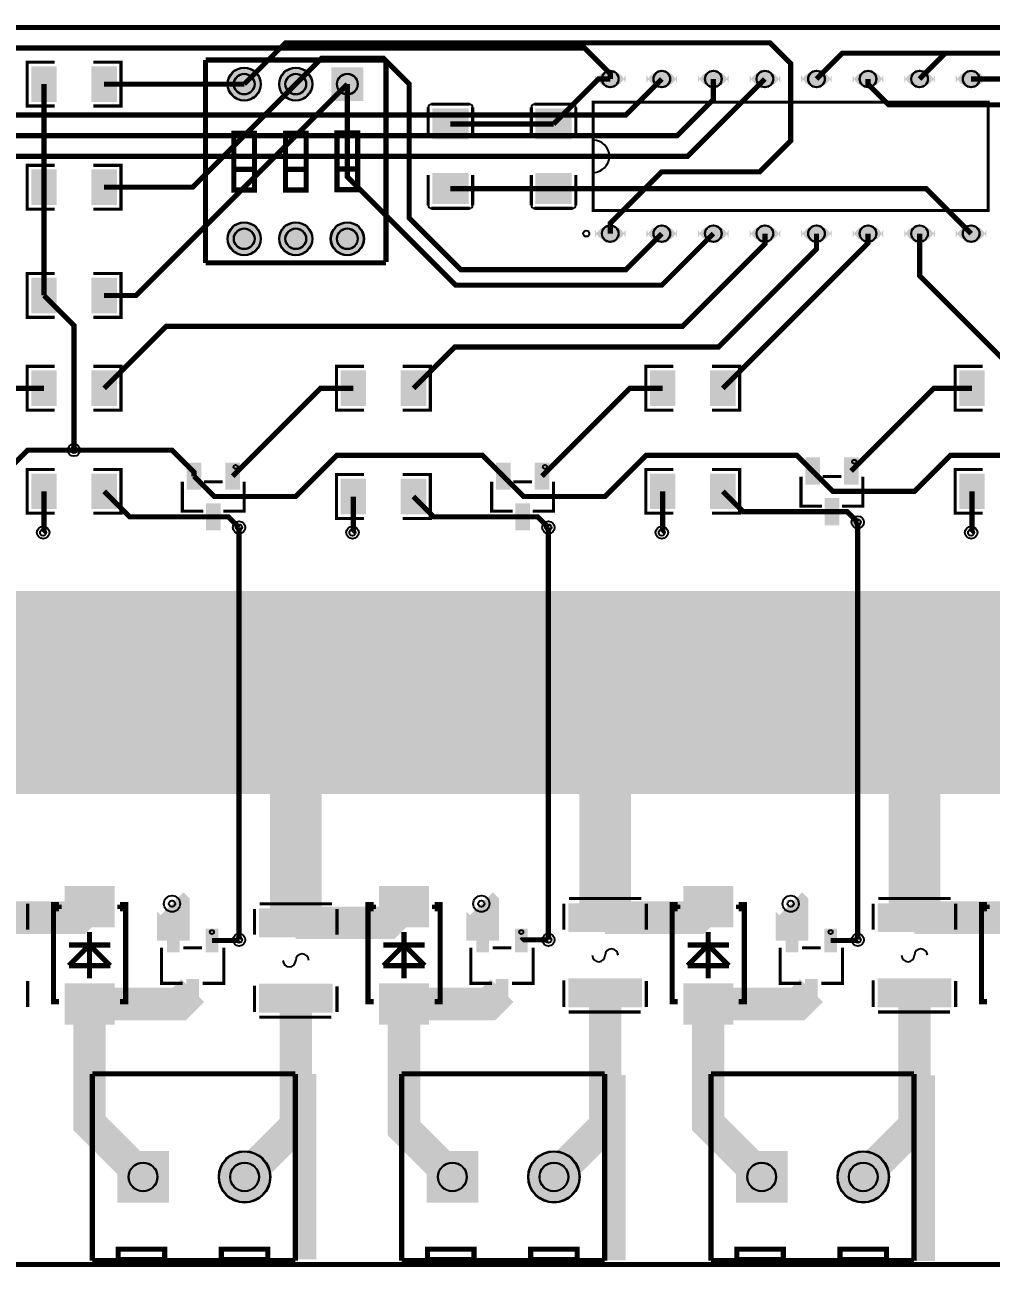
# Model space of a CAD drawing. Header units: millimetres. Extents: x -33 to 117, y -16 to 45.
# Drawn here: x 4.7 to 52.3, y -16.1 to 45.1 of the extents above; entities that cross this region are included whole.
import ezdxf

# ---------------------------------------------------------------- set-up
doc = ezdxf.new("R2010")
doc.units = ezdxf.units.MM
for name, color, linetype, true_color in [('BoardOutLine', 7, 'Continuous', 0xff00ff), ('BottomLayer', 7, 'Continuous', 0x0000ff), ('BottomSolderMaskLayer', 7, 'Continuous', 0xaa00ff), ('Document', 7, 'Continuous', 0xffffff), ('Hole', 7, 'Continuous', 0x222222), ('Multi-Layer', 7, 'Continuous', 0xc0c0c0), ('TopLayer', 7, 'Continuous', 0xff0000), ('TopPasteMaskLayer', 7, 'Continuous', 0x808080), ('TopSilkLayer', 7, 'Continuous', 0xffcc00), ('TopSolderMaskLayer', 7, 'Continuous', 0x800080)]:
    doc.layers.add(name, color=color, linetype=linetype, true_color=true_color)

msp = doc.modelspace()

# ---------------------------------------------------------------- hatches: boundary and pattern name
at = {"layer": 'BottomSolderMaskLayer'}
for points in [[(14.669, 42.164, 1), (16.319, 42.164, 1)], [(17.209, 42.164, 1), (18.859, 42.164, 1)], [(21.36, 42.991), (21.36, 41.337), (19.788, 41.337), (19.788, 42.991)], [(34.283, 42.606, -0.785398), (32.773, 42.606), (32.773, 42.23, -0.785398), (34.283, 42.23)], [(36.823, 42.606, -0.785398), (35.313, 42.606), (35.313, 42.23, -0.785398), (36.823, 42.23)], [(39.363, 42.606, -0.785398), (37.853, 42.606), (37.853, 42.23, -0.785398), (39.363, 42.23)], [(41.903, 42.606, -0.785398), (40.393, 42.606), (40.393, 42.23, -0.785398), (41.903, 42.23)], [(44.443, 42.606, -0.785398), (42.933, 42.606), (42.933, 42.23, -0.785398), (44.443, 42.23)], [(46.983, 42.606, -0.785398), (45.473, 42.606), (45.473, 42.23, -0.785398), (46.983, 42.23)], [(49.523, 42.606, -0.785398), (48.013, 42.606), (48.013, 42.23, -0.785398), (49.523, 42.23)], [(52.063, 42.606, -0.785398), (50.553, 42.606), (50.553, 42.23, -0.785398), (52.063, 42.23)], [(14.669, 34.544, 1), (16.319, 34.544, 1)], [(17.209, 34.544, 1), (18.859, 34.544, 1)], [(19.749, 34.544, 1), (21.399, 34.544, 1)], [(34.283, 34.985, -0.785398), (32.773, 34.985), (32.773, 34.61, -0.785398), (34.283, 34.61)], [(36.823, 34.985, -0.785398), (35.313, 34.985), (35.313, 34.61, -0.785398), (36.823, 34.61)], [(39.363, 34.985, -0.785398), (37.853, 34.985), (37.853, 34.61, -0.785398), (39.363, 34.61)], [(41.903, 34.985, -0.785398), (40.393, 34.985), (40.393, 34.61, -0.785398), (41.903, 34.61)], [(44.443, 34.985, -0.785398), (42.933, 34.985), (42.933, 34.61, -0.785398), (44.443, 34.61)], [(46.983, 34.985, -0.785398), (45.473, 34.985), (45.473, 34.61, -0.785398), (46.983, 34.61)], [(49.523, 34.985, -0.785398), (48.013, 34.985), (48.013, 34.61, -0.785398), (49.523, 34.61)], [(52.063, 34.985, -0.785398), (50.553, 34.985), (50.553, 34.61, -0.785398), (52.063, 34.61)], [(9.236, -10.409), (11.787, -10.409), (11.787, -12.959), (9.236, -12.959)], [(14.236, -11.684, 1), (16.787, -11.684, 1)], [(24.476, -10.409), (27.027, -10.409), (27.027, -12.959), (24.476, -12.959)], [(29.476, -11.684, 1), (32.027, -11.684, 1)], [(39.716, -10.409), (42.267, -10.409), (42.267, -12.959), (39.716, -12.959)], [(44.716, -11.684, 1), (47.267, -11.684, 1)]]:
    msp.add_hatch(color=256, dxfattribs=at).paths.add_polyline_path(points)
at = {"layer": 'Document'}
for points in [[(7.994, 2.085), (7.994, 1.069), (7.74, 1.069), (7.74, 2.085)], [(23.488, 2.085), (23.488, 1.069), (23.234, 1.069), (23.234, 2.085)], [(38.474, 2.085), (38.474, 1.069), (38.22, 1.069), (38.22, 2.085)], [(7.373, -2.941), (8.389, -2.941), (8.389, -3.195), (7.373, -3.195)], [(8.001, -2.547), (8.001, -3.563), (7.747, -3.563), (7.747, -2.547)], [(22.867, -2.941), (23.883, -2.941), (23.883, -3.195), (22.867, -3.195)], [(23.495, -2.547), (23.495, -3.563), (23.241, -3.563), (23.241, -2.547)], [(37.853, -2.941), (38.869, -2.941), (38.869, -3.195), (37.853, -3.195)], [(38.481, -2.547), (38.481, -3.563), (38.227, -3.563), (38.227, -2.547)]]:
    msp.add_hatch(color=256, dxfattribs=at).paths.add_polyline_path(points)
at = {"layer": 'Multi-Layer'}
for points in [[(14.694, 42.164, 1), (16.294, 42.164, 1)], [(17.234, 42.164, 1), (18.834, 42.164, 1)], [(21.336, 42.964), (21.336, 41.364), (19.812, 41.364), (19.812, 42.964)], [(34.258, 42.6, -0.785398), (32.798, 42.6), (32.798, 42.235, -0.785398), (34.258, 42.235)], [(36.798, 42.6, -0.785398), (35.338, 42.6), (35.338, 42.235, -0.785398), (36.798, 42.235)], [(39.338, 42.6, -0.785398), (37.878, 42.6), (37.878, 42.235, -0.785398), (39.338, 42.235)], [(41.878, 42.6, -0.785398), (40.418, 42.6), (40.418, 42.235, -0.785398), (41.878, 42.235)], [(44.418, 42.6, -0.785398), (42.958, 42.6), (42.958, 42.235, -0.785398), (44.418, 42.235)], [(46.958, 42.6, -0.785398), (45.498, 42.6), (45.498, 42.235, -0.785398), (46.958, 42.235)], [(49.498, 42.6, -0.785398), (48.038, 42.6), (48.038, 42.235, -0.785398), (49.498, 42.235)], [(52.038, 42.6, -0.785398), (50.578, 42.6), (50.578, 42.235, -0.785398), (52.038, 42.235)], [(14.694, 34.544, 1), (16.294, 34.544, 1)], [(17.234, 34.544, 1), (18.834, 34.544, 1)], [(19.774, 34.544, 1), (21.374, 34.544, 1)], [(34.258, 34.98, -0.785398), (32.798, 34.98), (32.798, 34.615, -0.785398), (34.258, 34.615)], [(36.798, 34.98, -0.785398), (35.338, 34.98), (35.338, 34.615, -0.785398), (36.798, 34.615)], [(39.338, 34.98, -0.785398), (37.878, 34.98), (37.878, 34.615, -0.785398), (39.338, 34.615)], [(41.878, 34.98, -0.785398), (40.418, 34.98), (40.418, 34.615, -0.785398), (41.878, 34.615)], [(44.418, 34.98, -0.785398), (42.958, 34.98), (42.958, 34.615, -0.785398), (44.418, 34.615)], [(46.958, 34.98, -0.785398), (45.498, 34.98), (45.498, 34.615, -0.785398), (46.958, 34.615)], [(49.498, 34.98, -0.785398), (48.038, 34.98), (48.038, 34.615, -0.785398), (49.498, 34.615)], [(52.038, 34.98, -0.785398), (50.578, 34.98), (50.578, 34.615, -0.785398), (52.038, 34.615)], [(9.261, -10.434), (11.761, -10.434), (11.761, -12.934), (9.261, -12.934)], [(14.261, -11.684, 1), (16.761, -11.684, 1)], [(24.501, -10.434), (27.001, -10.434), (27.001, -12.934), (24.501, -12.934)], [(29.501, -11.684, 1), (32.001, -11.684, 1)], [(39.741, -10.434), (42.241, -10.434), (42.241, -12.934), (39.741, -12.934)], [(44.741, -11.684, 1), (47.241, -11.684, 1)]]:
    msp.add_hatch(color=256, dxfattribs=at).paths.add_polyline_path(points)
at = {"layer": 'TopLayer'}
for points in [[(6.237, 43.015), (6.237, 41.314), (5.029, 41.314), (5.029, 43.015)], [(7.987, 43.015), (7.987, 41.314), (9.195, 41.314), (9.195, 43.015)], [(24.79, 39.458), (26.518, 39.458), (26.518, 40.943), (24.79, 40.943)], [(31.598, 39.458), (29.87, 39.458), (29.87, 40.943), (31.598, 40.943)], [(6.237, 37.934), (6.237, 36.234), (5.029, 36.234), (5.029, 37.934)], [(7.987, 37.934), (7.987, 36.234), (9.195, 36.234), (9.195, 37.934)], [(24.79, 37.758), (26.518, 37.758), (26.518, 36.273), (24.79, 36.273)], [(31.598, 37.758), (29.87, 37.758), (29.87, 36.273), (31.598, 36.273)], [(6.237, 32.6), (6.237, 30.899), (5.029, 30.899), (5.029, 32.6)], [(7.987, 32.6), (7.987, 30.899), (9.195, 30.899), (9.195, 32.6)], [(6.237, 28.028), (6.237, 26.327), (5.029, 26.327), (5.029, 28.028)], [(7.987, 28.028), (7.987, 26.327), (9.195, 26.327), (9.195, 28.028)], [(21.477, 28.028), (21.477, 26.327), (20.269, 26.327), (20.269, 28.028)], [(23.227, 28.028), (23.227, 26.327), (24.435, 26.327), (24.435, 28.028)], [(36.717, 28.028), (36.717, 26.327), (35.509, 26.327), (35.509, 28.028)], [(38.467, 28.028), (38.467, 26.327), (39.675, 26.327), (39.675, 28.028)], [(51.957, 28.028), (51.957, 26.327), (50.749, 26.327), (50.749, 28.028)], [(12.67, 22.219), (12.67, 23.469), (13.37, 23.469), (13.37, 22.219)], [(14.57, 22.219), (14.57, 23.469), (15.27, 23.469), (15.27, 22.219)], [(27.91, 22.219), (27.91, 23.469), (28.61, 23.469), (28.61, 22.219)], [(29.81, 22.219), (29.81, 23.469), (30.51, 23.469), (30.51, 22.219)], [(43.15, 22.473), (43.15, 23.723), (43.85, 23.723), (43.85, 22.473)], [(45.05, 22.473), (45.05, 23.723), (45.75, 23.723), (45.75, 22.473)], [(6.237, 21.247), (6.237, 22.948), (5.029, 22.948), (5.029, 21.247)], [(7.987, 21.247), (7.987, 22.948), (9.195, 22.948), (9.195, 21.247)], [(21.477, 20.993), (21.477, 22.694), (20.269, 22.694), (20.269, 20.993)], [(23.227, 20.993), (23.227, 22.694), (24.435, 22.694), (24.435, 20.993)], [(36.717, 21.247), (36.717, 22.948), (35.509, 22.948), (35.509, 21.247)], [(38.467, 21.247), (38.467, 22.948), (39.675, 22.948), (39.675, 21.247)], [(51.957, 21.247), (51.957, 22.948), (50.749, 22.948), (50.749, 21.247)], [(13.62, 20.219), (13.62, 21.469), (14.32, 21.469), (14.32, 20.219)], [(28.86, 20.219), (28.86, 21.469), (29.56, 21.469), (29.56, 20.219)], [(44.1, 20.473), (44.1, 21.723), (44.8, 21.723), (44.8, 20.473)], [(9.074, 2.638), (9.074, 0.638), (6.674, 0.638), (6.674, 2.638)], [(24.568, 2.638), (24.568, 0.638), (22.168, 0.638), (22.168, 2.638)], [(39.554, 2.638), (39.554, 0.638), (37.154, 0.638), (37.154, 2.638)], [(19.784, 0.134), (16.284, 0.134), (16.284, 1.541), (19.784, 1.541)], [(35.024, 0.388), (31.524, 0.388), (31.524, 1.795), (35.024, 1.795)], [(50.264, 0.388), (46.764, 0.388), (46.764, 1.795), (50.264, 1.795)], [(11.704, -0.57), (11.704, 0.5), (12.304, 0.5), (12.304, -0.57)], [(13.604, -0.57), (13.604, 0.5), (14.204, 0.5), (14.204, -0.57)], [(26.944, -0.57), (26.944, 0.5), (27.544, 0.5), (27.544, -0.57)], [(28.844, -0.57), (28.844, 0.5), (29.444, 0.5), (29.444, -0.57)], [(42.184, -0.57), (42.184, 0.5), (42.784, 0.5), (42.784, -0.57)], [(44.084, -0.57), (44.084, 0.5), (44.684, 0.5), (44.684, -0.57)], [(9.074, -2.162), (9.074, -4.162), (6.674, -4.162), (6.674, -2.162)], [(12.654, -3.04), (12.654, -1.97), (13.254, -1.97), (13.254, -3.04)], [(19.784, -2.166), (16.284, -2.166), (16.284, -3.573), (19.784, -3.573)], [(24.568, -2.162), (24.568, -4.162), (22.168, -4.162), (22.168, -2.162)], [(27.894, -3.04), (27.894, -1.97), (28.494, -1.97), (28.494, -3.04)], [(35.024, -1.912), (31.524, -1.912), (31.524, -3.319), (35.024, -3.319)], [(39.554, -2.162), (39.554, -4.162), (37.154, -4.162), (37.154, -2.162)], [(43.134, -3.04), (43.134, -1.97), (43.734, -1.97), (43.734, -3.04)], [(50.264, -1.912), (46.764, -1.912), (46.764, -3.319), (50.264, -3.319)]]:
    msp.add_hatch(color=256, dxfattribs=at).paths.add_polyline_path(points)
at = {"layer": 'TopPasteMaskLayer'}
for points in [[(6.237, 42.915), (6.237, 42.553), (6.137, 42.453), (5.926, 42.453), (5.826, 42.353), (5.826, 41.975), (5.926, 41.875), (6.137, 41.875), (6.237, 41.775), (6.237, 41.414), (6.137, 41.314), (5.129, 41.314), (5.029, 41.414), (5.029, 42.915), (5.129, 43.015), (6.137, 43.015)], [(7.987, 42.915), (7.987, 42.553), (8.087, 42.453), (8.298, 42.453), (8.398, 42.353), (8.398, 41.975), (8.298, 41.875), (8.087, 41.875), (7.987, 41.775), (7.987, 41.414), (8.087, 41.314), (9.095, 41.314), (9.195, 41.414), (9.195, 42.915), (9.095, 43.015), (8.087, 43.015)], [(24.89, 39.458), (25.26, 39.458), (25.36, 39.558), (25.36, 39.863), (25.46, 39.963), (25.848, 39.963), (25.948, 39.863), (25.948, 39.558), (26.048, 39.458), (26.418, 39.458), (26.518, 39.558), (26.518, 40.843), (26.418, 40.943), (24.89, 40.943), (24.79, 40.843), (24.79, 39.558)], [(31.498, 39.458), (31.128, 39.458), (31.028, 39.558), (31.028, 39.863), (30.928, 39.963), (30.54, 39.963), (30.44, 39.863), (30.44, 39.558), (30.34, 39.458), (29.97, 39.458), (29.87, 39.558), (29.87, 40.843), (29.97, 40.943), (31.498, 40.943), (31.598, 40.843), (31.598, 39.558)], [(6.237, 37.834), (6.237, 37.473), (6.137, 37.373), (5.926, 37.373), (5.826, 37.273), (5.826, 36.895), (5.926, 36.795), (6.137, 36.795), (6.237, 36.695), (6.237, 36.334), (6.137, 36.234), (5.129, 36.234), (5.029, 36.334), (5.029, 37.834), (5.129, 37.934), (6.137, 37.934)], [(7.987, 37.834), (7.987, 37.473), (8.087, 37.373), (8.298, 37.373), (8.398, 37.273), (8.398, 36.895), (8.298, 36.795), (8.087, 36.795), (7.987, 36.695), (7.987, 36.334), (8.087, 36.234), (9.095, 36.234), (9.195, 36.334), (9.195, 37.834), (9.095, 37.934), (8.087, 37.934)], [(24.89, 37.758), (25.26, 37.758), (25.36, 37.658), (25.36, 37.353), (25.46, 37.253), (25.848, 37.253), (25.948, 37.353), (25.948, 37.658), (26.048, 37.758), (26.418, 37.758), (26.518, 37.658), (26.518, 36.373), (26.418, 36.273), (24.89, 36.273), (24.79, 36.373), (24.79, 37.658)], [(31.498, 37.758), (31.128, 37.758), (31.028, 37.658), (31.028, 37.353), (30.928, 37.253), (30.54, 37.253), (30.44, 37.353), (30.44, 37.658), (30.34, 37.758), (29.97, 37.758), (29.87, 37.658), (29.87, 36.373), (29.97, 36.273), (31.498, 36.273), (31.598, 36.373), (31.598, 37.658)], [(6.237, 32.5), (6.237, 32.139), (6.137, 32.039), (5.926, 32.039), (5.826, 31.939), (5.826, 31.561), (5.926, 31.461), (6.137, 31.461), (6.237, 31.361), (6.237, 30.999), (6.137, 30.899), (5.129, 30.899), (5.029, 30.999), (5.029, 32.5), (5.129, 32.6), (6.137, 32.6)], [(7.987, 32.5), (7.987, 32.139), (8.087, 32.039), (8.298, 32.039), (8.398, 31.939), (8.398, 31.561), (8.298, 31.461), (8.087, 31.461), (7.987, 31.361), (7.987, 30.999), (8.087, 30.899), (9.095, 30.899), (9.195, 30.999), (9.195, 32.5), (9.095, 32.6), (8.087, 32.6)], [(6.237, 27.928), (6.237, 27.567), (6.137, 27.467), (5.926, 27.467), (5.826, 27.367), (5.826, 26.989), (5.926, 26.889), (6.137, 26.889), (6.237, 26.789), (6.237, 26.427), (6.137, 26.327), (5.129, 26.327), (5.029, 26.427), (5.029, 27.928), (5.129, 28.028), (6.137, 28.028)], [(7.987, 27.928), (7.987, 27.567), (8.087, 27.467), (8.298, 27.467), (8.398, 27.367), (8.398, 26.989), (8.298, 26.889), (8.087, 26.889), (7.987, 26.789), (7.987, 26.427), (8.087, 26.327), (9.095, 26.327), (9.195, 26.427), (9.195, 27.928), (9.095, 28.028), (8.087, 28.028)], [(21.477, 27.928), (21.477, 27.567), (21.377, 27.467), (21.166, 27.467), (21.066, 27.367), (21.066, 26.989), (21.166, 26.889), (21.377, 26.889), (21.477, 26.789), (21.477, 26.427), (21.377, 26.327), (20.369, 26.327), (20.269, 26.427), (20.269, 27.928), (20.369, 28.028), (21.377, 28.028)], [(23.227, 27.928), (23.227, 27.567), (23.327, 27.467), (23.538, 27.467), (23.638, 27.367), (23.638, 26.989), (23.538, 26.889), (23.327, 26.889), (23.227, 26.789), (23.227, 26.427), (23.327, 26.327), (24.335, 26.327), (24.435, 26.427), (24.435, 27.928), (24.335, 28.028), (23.327, 28.028)], [(36.717, 27.928), (36.717, 27.567), (36.617, 27.467), (36.406, 27.467), (36.306, 27.367), (36.306, 26.989), (36.406, 26.889), (36.617, 26.889), (36.717, 26.789), (36.717, 26.427), (36.617, 26.327), (35.609, 26.327), (35.509, 26.427), (35.509, 27.928), (35.609, 28.028), (36.617, 28.028)], [(38.467, 27.928), (38.467, 27.567), (38.567, 27.467), (38.778, 27.467), (38.878, 27.367), (38.878, 26.989), (38.778, 26.889), (38.567, 26.889), (38.467, 26.789), (38.467, 26.427), (38.567, 26.327), (39.575, 26.327), (39.675, 26.427), (39.675, 27.928), (39.575, 28.028), (38.567, 28.028)], [(51.957, 27.928), (51.957, 27.567), (51.857, 27.467), (51.646, 27.467), (51.546, 27.367), (51.546, 26.989), (51.646, 26.889), (51.857, 26.889), (51.957, 26.789), (51.957, 26.427), (51.857, 26.327), (50.849, 26.327), (50.749, 26.427), (50.749, 27.928), (50.849, 28.028), (51.857, 28.028)], [(12.67, 22.219), (12.67, 23.469), (13.37, 23.469), (13.37, 22.219)], [(14.57, 22.219), (14.57, 23.469), (15.27, 23.469), (15.27, 22.219)], [(27.91, 22.219), (27.91, 23.469), (28.61, 23.469), (28.61, 22.219)], [(29.81, 22.219), (29.81, 23.469), (30.51, 23.469), (30.51, 22.219)], [(43.15, 22.473), (43.15, 23.723), (43.85, 23.723), (43.85, 22.473)], [(45.05, 22.473), (45.05, 23.723), (45.75, 23.723), (45.75, 22.473)], [(6.237, 21.347), (6.237, 21.709), (6.137, 21.809), (5.926, 21.809), (5.826, 21.909), (5.826, 22.287), (5.926, 22.387), (6.137, 22.387), (6.237, 22.487), (6.237, 22.848), (6.137, 22.948), (5.129, 22.948), (5.029, 22.848), (5.029, 21.347), (5.129, 21.247), (6.137, 21.247)], [(7.987, 21.347), (7.987, 21.709), (8.087, 21.809), (8.298, 21.809), (8.398, 21.909), (8.398, 22.287), (8.298, 22.387), (8.087, 22.387), (7.987, 22.487), (7.987, 22.848), (8.087, 22.948), (9.095, 22.948), (9.195, 22.848), (9.195, 21.347), (9.095, 21.247), (8.087, 21.247)], [(21.477, 21.093), (21.477, 21.455), (21.377, 21.555), (21.166, 21.555), (21.066, 21.655), (21.066, 22.033), (21.166, 22.133), (21.377, 22.133), (21.477, 22.233), (21.477, 22.594), (21.377, 22.694), (20.369, 22.694), (20.269, 22.594), (20.269, 21.093), (20.369, 20.993), (21.377, 20.993)], [(23.227, 21.093), (23.227, 21.455), (23.327, 21.555), (23.538, 21.555), (23.638, 21.655), (23.638, 22.033), (23.538, 22.133), (23.327, 22.133), (23.227, 22.233), (23.227, 22.594), (23.327, 22.694), (24.335, 22.694), (24.435, 22.594), (24.435, 21.093), (24.335, 20.993), (23.327, 20.993)], [(36.717, 21.347), (36.717, 21.709), (36.617, 21.809), (36.406, 21.809), (36.306, 21.909), (36.306, 22.287), (36.406, 22.387), (36.617, 22.387), (36.717, 22.487), (36.717, 22.848), (36.617, 22.948), (35.609, 22.948), (35.509, 22.848), (35.509, 21.347), (35.609, 21.247), (36.617, 21.247)], [(38.467, 21.347), (38.467, 21.709), (38.567, 21.809), (38.778, 21.809), (38.878, 21.909), (38.878, 22.287), (38.778, 22.387), (38.567, 22.387), (38.467, 22.487), (38.467, 22.848), (38.567, 22.948), (39.575, 22.948), (39.675, 22.848), (39.675, 21.347), (39.575, 21.247), (38.567, 21.247)], [(51.957, 21.347), (51.957, 21.709), (51.857, 21.809), (51.646, 21.809), (51.546, 21.909), (51.546, 22.287), (51.646, 22.387), (51.857, 22.387), (51.957, 22.487), (51.957, 22.848), (51.857, 22.948), (50.849, 22.948), (50.749, 22.848), (50.749, 21.347), (50.849, 21.247), (51.857, 21.247)], [(13.62, 20.219), (13.62, 21.469), (14.32, 21.469), (14.32, 20.219)], [(28.86, 20.219), (28.86, 21.469), (29.56, 21.469), (29.56, 20.219)], [(44.1, 20.473), (44.1, 21.723), (44.8, 21.723), (44.8, 20.473)], [(9.074, 2.638), (9.074, 0.638), (6.674, 0.638), (6.674, 2.638)], [(24.568, 2.638), (24.568, 0.638), (22.168, 0.638), (22.168, 2.638)], [(39.554, 2.638), (39.554, 0.638), (37.154, 0.638), (37.154, 2.638)], [(19.684, 0.134), (18.729, 0.134), (18.629, 0.234), (18.629, 0.512), (18.529, 0.612), (17.539, 0.612), (17.439, 0.512), (17.439, 0.234), (17.339, 0.134), (16.384, 0.134), (16.284, 0.234), (16.284, 1.441), (16.384, 1.541), (19.684, 1.541), (19.784, 1.441), (19.784, 0.234)], [(34.924, 0.388), (33.969, 0.388), (33.869, 0.488), (33.869, 0.766), (33.769, 0.866), (32.779, 0.866), (32.679, 0.766), (32.679, 0.488), (32.579, 0.388), (31.624, 0.388), (31.524, 0.488), (31.524, 1.695), (31.624, 1.795), (34.924, 1.795), (35.024, 1.695), (35.024, 0.488)], [(50.164, 0.388), (49.209, 0.388), (49.109, 0.488), (49.109, 0.766), (49.009, 0.866), (48.019, 0.866), (47.919, 0.766), (47.919, 0.488), (47.819, 0.388), (46.864, 0.388), (46.764, 0.488), (46.764, 1.695), (46.864, 1.795), (50.164, 1.795), (50.264, 1.695), (50.264, 0.488)], [(11.704, -0.57), (11.704, 0.5), (12.304, 0.5), (12.304, -0.57)], [(13.604, -0.57), (13.604, 0.5), (14.204, 0.5), (14.204, -0.57)], [(26.944, -0.57), (26.944, 0.5), (27.544, 0.5), (27.544, -0.57)], [(28.844, -0.57), (28.844, 0.5), (29.444, 0.5), (29.444, -0.57)], [(42.184, -0.57), (42.184, 0.5), (42.784, 0.5), (42.784, -0.57)], [(44.084, -0.57), (44.084, 0.5), (44.684, 0.5), (44.684, -0.57)], [(9.074, -2.162), (9.074, -4.162), (6.674, -4.162), (6.674, -2.162)], [(12.654, -3.04), (12.654, -1.97), (13.254, -1.97), (13.254, -3.04)], [(19.684, -2.166), (18.729, -2.166), (18.629, -2.266), (18.629, -2.544), (18.529, -2.644), (17.539, -2.644), (17.439, -2.544), (17.439, -2.266), (17.339, -2.166), (16.384, -2.166), (16.284, -2.266), (16.284, -3.473), (16.384, -3.573), (19.684, -3.573), (19.784, -3.473), (19.784, -2.266)], [(24.568, -2.162), (24.568, -4.162), (22.168, -4.162), (22.168, -2.162)], [(27.894, -3.04), (27.894, -1.97), (28.494, -1.97), (28.494, -3.04)], [(34.924, -1.912), (33.969, -1.912), (33.869, -2.012), (33.869, -2.29), (33.769, -2.39), (32.779, -2.39), (32.679, -2.29), (32.679, -2.012), (32.579, -1.912), (31.624, -1.912), (31.524, -2.012), (31.524, -3.219), (31.624, -3.319), (34.924, -3.319), (35.024, -3.219), (35.024, -2.012)], [(39.554, -2.162), (39.554, -4.162), (37.154, -4.162), (37.154, -2.162)], [(43.134, -3.04), (43.134, -1.97), (43.734, -1.97), (43.734, -3.04)], [(50.164, -1.912), (49.209, -1.912), (49.109, -2.012), (49.109, -2.29), (49.009, -2.39), (48.019, -2.39), (47.919, -2.29), (47.919, -2.012), (47.819, -1.912), (46.864, -1.912), (46.764, -2.012), (46.764, -3.219), (46.864, -3.319), (50.164, -3.319), (50.264, -3.219), (50.264, -2.012)]]:
    msp.add_hatch(color=256, dxfattribs=at).paths.add_polyline_path(points)
at = {"layer": 'TopSilkLayer'}
for points in [[(18.034, -6.604), (19.05, -6.604), (19.05, -15.748), (18.034, -15.748), (18.034, -6.604)], [(33.274, -6.653), (34.29, -6.653), (34.29, -15.797), (33.274, -15.797), (33.274, -6.653)], [(48.514, -6.678), (49.53, -6.678), (49.53, -15.822), (48.514, -15.822), (48.514, -6.678)]]:
    msp.add_hatch(color=256, dxfattribs=at).paths.add_polyline_path(points)
at = {"layer": 'TopSolderMaskLayer'}
for points in [[(6.262, 43.04), (6.262, 41.288), (5.004, 41.288), (5.004, 43.04)], [(7.962, 43.04), (7.962, 41.288), (9.22, 41.288), (9.22, 43.04)], [(14.669, 42.164, 1), (16.319, 42.164, 1)], [(17.209, 42.164, 1), (18.859, 42.164, 1)], [(21.36, 42.991), (21.36, 41.337), (19.788, 41.337), (19.788, 42.991)], [(34.283, 42.606, -0.785398), (32.773, 42.606), (32.773, 42.23, -0.785398), (34.283, 42.23)], [(36.823, 42.606, -0.785398), (35.313, 42.606), (35.313, 42.23, -0.785398), (36.823, 42.23)], [(39.363, 42.606, -0.785398), (37.853, 42.606), (37.853, 42.23, -0.785398), (39.363, 42.23)], [(41.903, 42.606, -0.785398), (40.393, 42.606), (40.393, 42.23, -0.785398), (41.903, 42.23)], [(44.443, 42.606, -0.785398), (42.933, 42.606), (42.933, 42.23, -0.785398), (44.443, 42.23)], [(46.983, 42.606, -0.785398), (45.473, 42.606), (45.473, 42.23, -0.785398), (46.983, 42.23)], [(49.523, 42.606, -0.785398), (48.013, 42.606), (48.013, 42.23, -0.785398), (49.523, 42.23)], [(52.063, 42.606, -0.785398), (50.553, 42.606), (50.553, 42.23, -0.785398), (52.063, 42.23)], [(24.76, 39.436), (26.548, 39.436), (26.548, 40.965), (24.76, 40.965)], [(31.628, 39.436), (29.84, 39.436), (29.84, 40.965), (31.628, 40.965)], [(6.262, 37.96), (6.262, 36.208), (5.004, 36.208), (5.004, 37.96)], [(7.962, 37.96), (7.962, 36.208), (9.22, 36.208), (9.22, 37.96)], [(24.76, 37.78), (26.548, 37.78), (26.548, 36.251), (24.76, 36.251)], [(31.628, 37.78), (29.84, 37.78), (29.84, 36.251), (31.628, 36.251)], [(14.669, 34.544, 1), (16.319, 34.544, 1)], [(17.209, 34.544, 1), (18.859, 34.544, 1)], [(19.749, 34.544, 1), (21.399, 34.544, 1)], [(34.283, 34.985, -0.785398), (32.773, 34.985), (32.773, 34.61, -0.785398), (34.283, 34.61)], [(36.823, 34.985, -0.785398), (35.313, 34.985), (35.313, 34.61, -0.785398), (36.823, 34.61)], [(39.363, 34.985, -0.785398), (37.853, 34.985), (37.853, 34.61, -0.785398), (39.363, 34.61)], [(41.903, 34.985, -0.785398), (40.393, 34.985), (40.393, 34.61, -0.785398), (41.903, 34.61)], [(44.443, 34.985, -0.785398), (42.933, 34.985), (42.933, 34.61, -0.785398), (44.443, 34.61)], [(46.983, 34.985, -0.785398), (45.473, 34.985), (45.473, 34.61, -0.785398), (46.983, 34.61)], [(49.523, 34.985, -0.785398), (48.013, 34.985), (48.013, 34.61, -0.785398), (49.523, 34.61)], [(52.063, 34.985, -0.785398), (50.553, 34.985), (50.553, 34.61, -0.785398), (52.063, 34.61)], [(6.262, 32.626), (6.262, 30.874), (5.004, 30.874), (5.004, 32.626)], [(7.962, 32.626), (7.962, 30.874), (9.22, 30.874), (9.22, 32.626)], [(6.262, 28.054), (6.262, 26.302), (5.004, 26.302), (5.004, 28.054)], [(7.962, 28.054), (7.962, 26.302), (9.22, 26.302), (9.22, 28.054)], [(21.502, 28.054), (21.502, 26.302), (20.244, 26.302), (20.244, 28.054)], [(23.202, 28.054), (23.202, 26.302), (24.46, 26.302), (24.46, 28.054)], [(36.742, 28.054), (36.742, 26.302), (35.484, 26.302), (35.484, 28.054)], [(38.442, 28.054), (38.442, 26.302), (39.7, 26.302), (39.7, 28.054)], [(51.982, 28.054), (51.982, 26.302), (50.724, 26.302), (50.724, 28.054)], [(12.656, 22.174), (12.656, 23.514), (13.384, 23.514), (13.384, 22.174)], [(14.556, 22.174), (14.556, 23.514), (15.284, 23.514), (15.284, 22.174)], [(27.896, 22.174), (27.896, 23.514), (28.624, 23.514), (28.624, 22.174)], [(29.796, 22.174), (29.796, 23.514), (30.524, 23.514), (30.524, 22.174)], [(43.136, 22.428), (43.136, 23.768), (43.864, 23.768), (43.864, 22.428)], [(45.036, 22.428), (45.036, 23.768), (45.764, 23.768), (45.764, 22.428)], [(6.262, 21.222), (6.262, 22.974), (5.004, 22.974), (5.004, 21.222)], [(7.962, 21.222), (7.962, 22.974), (9.22, 22.974), (9.22, 21.222)], [(21.502, 20.968), (21.502, 22.72), (20.244, 22.72), (20.244, 20.968)], [(23.202, 20.968), (23.202, 22.72), (24.46, 22.72), (24.46, 20.968)], [(36.742, 21.222), (36.742, 22.974), (35.484, 22.974), (35.484, 21.222)], [(38.442, 21.222), (38.442, 22.974), (39.7, 22.974), (39.7, 21.222)], [(51.982, 21.222), (51.982, 22.974), (50.724, 22.974), (50.724, 21.222)], [(13.606, 20.174), (13.606, 21.514), (14.334, 21.514), (14.334, 20.174)], [(28.846, 20.174), (28.846, 21.514), (29.574, 21.514), (29.574, 20.174)], [(44.086, 20.428), (44.086, 21.768), (44.814, 21.768), (44.814, 20.428)], [(9.105, 2.659), (9.105, 0.617), (6.644, 0.617), (6.644, 2.659)], [(24.599, 2.659), (24.599, 0.617), (22.138, 0.617), (22.138, 2.659)], [(39.585, 2.659), (39.585, 0.617), (37.124, 0.617), (37.124, 2.659)], [(19.847, 0.124), (16.221, 0.124), (16.221, 1.551), (19.847, 1.551)], [(35.087, 0.378), (31.461, 0.378), (31.461, 1.805), (35.087, 1.805)], [(50.327, 0.378), (46.701, 0.378), (46.701, 1.805), (50.327, 1.805)], [(11.69, -0.615), (11.69, 0.545), (12.318, 0.545), (12.318, -0.615)], [(13.59, -0.615), (13.59, 0.545), (14.218, 0.545), (14.218, -0.615)], [(26.93, -0.615), (26.93, 0.545), (27.558, 0.545), (27.558, -0.615)], [(28.83, -0.615), (28.83, 0.545), (29.458, 0.545), (29.458, -0.615)], [(42.17, -0.615), (42.17, 0.545), (42.798, 0.545), (42.798, -0.615)], [(44.07, -0.615), (44.07, 0.545), (44.698, 0.545), (44.698, -0.615)], [(9.105, -2.141), (9.105, -4.183), (6.644, -4.183), (6.644, -2.141)], [(12.64, -3.085), (12.64, -1.925), (13.268, -1.925), (13.268, -3.085)], [(19.847, -2.156), (16.221, -2.156), (16.221, -3.583), (19.847, -3.583)], [(24.599, -2.141), (24.599, -4.183), (22.138, -4.183), (22.138, -2.141)], [(27.88, -3.085), (27.88, -1.925), (28.508, -1.925), (28.508, -3.085)], [(35.087, -1.902), (31.461, -1.902), (31.461, -3.329), (35.087, -3.329)], [(39.585, -2.141), (39.585, -4.183), (37.124, -4.183), (37.124, -2.141)], [(43.12, -3.085), (43.12, -1.925), (43.748, -1.925), (43.748, -3.085)], [(50.327, -1.902), (46.701, -1.902), (46.701, -3.329), (50.327, -3.329)], [(9.236, -10.409), (11.787, -10.409), (11.787, -12.959), (9.236, -12.959)], [(14.236, -11.684, 1), (16.787, -11.684, 1)], [(24.476, -10.409), (27.027, -10.409), (27.027, -12.959), (24.476, -12.959)], [(29.476, -11.684, 1), (32.027, -11.684, 1)], [(39.716, -10.409), (42.267, -10.409), (42.267, -12.959), (39.716, -12.959)], [(44.716, -11.684, 1), (47.267, -11.684, 1)]]:
    msp.add_hatch(color=256, dxfattribs=at).paths.add_polyline_path(points)

# ---------------------------------------------------------------- linework, layer by layer
at = {"layer": 'BoardOutLine', "const_width": 0.254}
msp.add_lwpolyline([(-32.709, 44.958), (117.291, 44.958), (117.291, -16.002), (-32.709, -16.002), (-32.709, 44.958)], close=True, dxfattribs=at)
at = {"layer": 'BottomLayer', "const_width": 0.254}
for points in [[(15.494, 42.164), (17.526, 44.196), (41.402, 44.196), (42.418, 43.18), (42.418, 39.37), (40.894, 37.846), (36.068, 37.846), (33.528, 35.306), (33.528, 34.798)], [(48.768, 42.418), (50.038, 43.688), (53.34, 43.688)], [(-7.366, 34.798), (-2.54, 39.624), (36.83, 39.624), (38.608, 41.402), (38.608, 42.418)], [(36.068, 42.418), (34.29, 40.64), (-6.858, 40.64)], [(41.148, 42.418), (37.338, 38.608), (-1.016, 38.608), (-4.826, 34.798)], [(69.596, 35.56), (62.738, 42.418), (51.308, 42.418)], [(15.24, 20.32), (15.24, 0)], [(30.48, 0), (30.48, 20.32)], [(45.72, 0), (45.72, 20.574)]]:
    msp.add_lwpolyline(points, dxfattribs=at)
at = {"layer": 'BottomSolderMaskLayer'}
for centre, radius in [((15.494, 42.164), 0.825), ((18.034, 42.164), 0.825), ((15.494, 42.164), 0.516), ((18.034, 42.164), 0.516), ((20.574, 42.164), 0.516), ((33.528, 42.418), 0.414), ((36.068, 42.418), 0.414), ((38.608, 42.418), 0.414), ((41.148, 42.418), 0.414), ((43.688, 42.418), 0.414), ((46.228, 42.418), 0.414), ((48.768, 42.418), 0.414), ((51.308, 42.418), 0.414), ((15.494, 34.544), 0.825), ((15.494, 34.544), 0.516), ((18.034, 34.544), 0.825), ((18.034, 34.544), 0.516), ((20.574, 34.544), 0.825), ((20.574, 34.544), 0.516), ((33.528, 34.798), 0.414), ((36.068, 34.798), 0.414), ((38.608, 34.798), 0.414), ((41.148, 34.798), 0.414), ((43.688, 34.798), 0.414), ((46.228, 34.798), 0.414), ((48.768, 34.798), 0.414), ((51.308, 34.798), 0.414), ((10.511, -11.684), 0.714), ((15.511, -11.684), 1.275), ((15.511, -11.684), 0.714), ((25.751, -11.684), 0.714), ((30.751, -11.684), 1.275), ((30.751, -11.684), 0.714), ((40.991, -11.684), 0.714), ((45.991, -11.684), 1.275), ((45.991, -11.684), 0.714)]:
    msp.add_circle(centre, radius, dxfattribs=at)
at = {"layer": 'Document'}
for centre, radius in [((32.346, 34.798), 0.15), ((15.07, 23.304), 0.1), ((30.31, 23.304), 0.1), ((45.55, 23.558), 0.1), ((13.904, 0.381), 0.1), ((29.144, 0.381), 0.1), ((44.384, 0.381), 0.1)]:
    msp.add_circle(centre, radius, dxfattribs=at)
at = {"layer": 'Hole'}
for centre in [(7.105, 24.13), (5.588, 20.066), (15.24, 20.32), (20.828, 20.066), (30.48, 20.32), (36.068, 20.066), (45.72, 20.574), (51.308, 20.066), (11.938, 1.778), (27.178, 1.778), (42.418, 1.778), (15.24, 0), (30.48, 0), (45.72, 0)]:
    msp.add_circle(centre, 0.152, dxfattribs=at)
at = {"layer": 'Multi-Layer'}
for centre, radius in [((15.494, 42.164), 0.8), ((18.034, 42.164), 0.8), ((15.494, 42.164), 0.5), ((18.034, 42.164), 0.5), ((20.574, 42.164), 0.5), ((33.528, 42.418), 0.4), ((36.068, 42.418), 0.4), ((38.608, 42.418), 0.4), ((41.148, 42.418), 0.4), ((43.688, 42.418), 0.4), ((46.228, 42.418), 0.4), ((48.768, 42.418), 0.4), ((51.308, 42.418), 0.4), ((15.494, 34.544), 0.8), ((15.494, 34.544), 0.5), ((18.034, 34.544), 0.8), ((18.034, 34.544), 0.5), ((20.574, 34.544), 0.8), ((20.574, 34.544), 0.5), ((33.528, 34.798), 0.4), ((36.068, 34.798), 0.4), ((38.608, 34.798), 0.4), ((41.148, 34.798), 0.4), ((43.688, 34.798), 0.4), ((46.228, 34.798), 0.4), ((48.768, 34.798), 0.4), ((51.308, 34.798), 0.4), ((7.105, 24.13), 0.305), ((45.72, 20.574), 0.305), ((5.588, 20.066), 0.305), ((15.24, 20.32), 0.305), ((20.828, 20.066), 0.305), ((30.48, 20.32), 0.305), ((36.068, 20.066), 0.305), ((51.308, 20.066), 0.305), ((11.938, 1.778), 0.4), ((27.178, 1.778), 0.4), ((42.418, 1.778), 0.4), ((15.24, 0), 0.305), ((30.48, 0), 0.305), ((45.72, 0), 0.305), ((10.511, -11.684), 0.7), ((15.511, -11.684), 1.25), ((15.511, -11.684), 0.7), ((25.751, -11.684), 0.7), ((30.751, -11.684), 1.25), ((30.751, -11.684), 0.7), ((40.991, -11.684), 0.7), ((45.991, -11.684), 1.25), ((45.991, -11.684), 0.7)]:
    msp.add_circle(centre, radius, dxfattribs=at)
at = {"layer": 'TopLayer'}
for points, const_width in [([(-12.446, 42.164), (-10.668, 43.942), (32.258, 43.942), (33.528, 42.672), (33.528, 42.418)], 0.254), ([(18.034, 42.164), (19.304, 43.434), (22.352, 43.434), (23.622, 42.164), (23.622, 36.83)], 0.254), ([(43.688, 42.418), (44.958, 43.688), (99.568, 43.688), (102.916, 40.34), (102.916, 38.608)], 0.254), ([(5.633, 37.084), (5.633, 42.164)], 0.254), ([(8.591, 42.164), (15.494, 42.164)], 0.254), ([(8.591, 37.084), (12.954, 37.084), (18.034, 42.164)], 0.254), ([(8.591, 31.75), (10.16, 31.75), (20.574, 42.164)], 0.254), ([(20.574, 42.164), (20.574, 37.592), (25.908, 32.258), (36.068, 32.258), (38.608, 34.798)], 0.254), ([(30.734, 40.201), (32.951, 42.418), (33.528, 42.418)], 0.254), ([(94.234, 26.116), (79.202, 41.148), (47.244, 41.148), (46.228, 42.164), (46.228, 42.418)], 0.254), ([(25.654, 40.201), (30.734, 40.201)], 0.254), ([(5.633, 31.75), (5.633, 37.084)], 0.254), ([(36.068, 34.798), (34.29, 33.02), (26.162, 33.02), (23.622, 35.56), (23.622, 36.83)], 0.254), ([(25.654, 37.015), (30.734, 37.016)], 0.254), ([(30.734, 37.016), (49.09, 37.016), (51.308, 34.798)], 0.254), ([(8.591, 27.178), (11.639, 30.226), (37.084, 30.226), (41.148, 34.29), (41.148, 34.798)], 0.254), ([(23.831, 27.178), (25.863, 29.21), (38.862, 29.21), (43.688, 34.036), (43.688, 34.798)], 0.254), ([(39.071, 27.178), (46.228, 34.335), (46.228, 34.798)], 0.254), ([(54.311, 27.178), (48.768, 32.721), (48.768, 34.798)], 0.254), ([(7.105, 24.13), (7.105, 30.278), (5.633, 31.75)], 0.254), ([(-0.32, 23.098), (3.76, 27.178), (5.633, 27.178)], 0.254), ([(14.92, 22.844), (19.254, 27.178), (20.873, 27.178)], 0.254), ([(30.16, 22.844), (34.494, 27.178), (36.113, 27.178)], 0.254), ([(45.4, 23.098), (49.48, 27.178), (51.353, 27.178)], 0.254), ([(-2.22, 23.098), (-1.22, 22.098), (2.794, 22.098), (4.826, 24.13), (11.938, 24.13), (13.02, 23.048), (13.02, 22.844)], 0.254), ([(13.02, 22.844), (14.02, 21.844), (18.034, 21.844), (20.066, 23.876), (20.828, 23.876)], 0.254), ([(20.828, 23.876), (27.228, 23.876), (28.26, 22.844)], 0.254), ([(28.26, 22.844), (29.26, 21.844), (33.274, 21.844), (35.306, 23.876), (42.722, 23.876), (43.5, 23.098)], 0.254), ([(43.5, 23.098), (44.5, 22.098), (48.514, 22.098), (50.292, 23.876), (53.594, 23.876)], 0.254), ([(5.588, 20.066), (5.633, 20.111), (5.633, 22.098)], 0.254), ([(8.591, 22.098), (9.845, 20.844), (13.97, 20.844)], 0.254), ([(36.068, 20.066), (36.113, 20.111), (36.113, 22.098)], 0.254), ([(39.071, 22.098), (40.071, 21.098), (44.45, 21.098)], 0.254), ([(51.308, 20.066), (51.353, 20.111), (51.353, 22.098)], 0.254), ([(20.828, 20.066), (20.873, 20.111), (20.873, 21.844)], 0.254), ([(23.831, 21.844), (24.831, 20.844), (29.21, 20.844)], 0.254), ([(15.24, 20.32), (14.716, 20.844), (13.97, 20.844)], 0.254), ([(30.48, 20.32), (29.956, 20.844), (29.21, 20.844)], 0.254), ([(45.72, 20.574), (45.196, 21.098), (44.45, 21.098)], 0.254), ([(-4.354, 12.192), (88.9, 12.192)], 10), ([(18.034, 0.837), (18.034, 12.192)], 2.54), ([(33.274, 1.091), (33.274, 12.192)], 2.54), ([(48.514, 1.091), (48.514, 11.226), (47.548, 12.192)], 2.54), ([(12.004, -0.035), (12.004, 1.712), (11.938, 1.778)], 1.6), ([(27.244, -0.035), (27.244, 1.712), (27.178, 1.778)], 1.6), ([(42.484, -0.035), (42.484, 1.712), (42.418, 1.778)], 1.6), ([(7.874, 1.638), (7.328, 1.091), (2.794, 1.091)], 1.6), ([(23.368, 1.638), (22.567, 0.837), (18.034, 0.837)], 1.6), ([(38.354, 1.638), (37.807, 1.091), (33.274, 1.091)], 1.6), ([(53.594, 1.638), (53.047, 1.091), (48.514, 1.091)], 1.6), ([(15.24, 0), (15.205, -0.035), (13.904, -0.035)], 0.254), ([(29.144, -0.035), (29.179, 0), (30.48, 0)], 0.254), ([(45.72, 0), (45.685, -0.035), (44.384, -0.035)], 0.254), ([(12.954, -2.505), (12.297, -3.162), (7.874, -3.162)], 1.6), ([(28.194, -2.505), (27.537, -3.162), (23.368, -3.162)], 1.6), ([(30.751, -11.684), (33.274, -9.161), (33.274, -2.615)], 1.6), ([(43.434, -2.505), (42.777, -3.162), (38.354, -3.162)], 1.6), ([(45.991, -11.684), (48.514, -9.161), (48.514, -2.615)], 1.6), ([(10.511, -11.684), (7.874, -9.047), (7.874, -3.162)], 1.6), ([(15.511, -11.684), (18.034, -9.161), (18.034, -2.869)], 1.6), ([(25.751, -11.684), (23.368, -9.301), (23.368, -3.162)], 1.6), ([(40.991, -11.684), (38.354, -9.047), (38.354, -3.162)], 1.6)]:
    msp.add_lwpolyline(points, dxfattribs=dict(at, const_width=const_width))
at = {"layer": 'TopSilkLayer'}
for points, const_width in [([(13.589, 43.354), (13.589, 33.354)], 0.254), ([(22.479, 43.354), (13.589, 43.354)], 0.254), ([(6.161, 43.243), (4.801, 43.243), (4.801, 41.085), (6.161, 41.085)], 0.152), ([(8.063, 43.243), (9.423, 43.243), (9.423, 41.085), (8.063, 41.085)], 0.152), ([(22.479, 43.307), (22.479, 33.401)], 0.254), ([(24.561, 39.534), (24.561, 41.019)], 0.152), ([(24.714, 41.172), (26.594, 41.172)], 0.152), ([(26.747, 41.019), (26.747, 39.534)], 0.152), ([(29.641, 41.019), (29.641, 39.534)], 0.152), ([(31.674, 41.172), (29.794, 41.172)], 0.152), ([(31.827, 39.534), (31.827, 41.019)], 0.152), ([(6.161, 38.163), (4.801, 38.163), (4.801, 36.005), (6.161, 36.005)], 0.152), ([(8.063, 38.163), (9.423, 38.163), (9.423, 36.005), (8.063, 36.005)], 0.152), ([(16.002, 37.963), (15.113, 37.963)], 0.254), ([(18.542, 37.963), (17.653, 37.963)], 0.254), ([(21.082, 37.983), (20.193, 37.983)], 0.254), ([(24.561, 37.682), (24.561, 36.197)], 0.152), ([(26.747, 36.197), (26.747, 37.682)], 0.152), ([(29.641, 36.197), (29.641, 37.682)], 0.152), ([(31.827, 37.682), (31.827, 36.197)], 0.152), ([(24.714, 36.044), (26.594, 36.044)], 0.152), ([(31.674, 36.044), (29.794, 36.044)], 0.152), ([(22.479, 33.354), (13.589, 33.354)], 0.254), ([(6.161, 32.829), (4.801, 32.829), (4.801, 30.671), (6.161, 30.671)], 0.152), ([(8.063, 32.829), (9.423, 32.829), (9.423, 30.671), (8.063, 30.671)], 0.152), ([(6.161, 28.257), (4.801, 28.257), (4.801, 26.099), (6.161, 26.099)], 0.152), ([(8.063, 28.257), (9.423, 28.257), (9.423, 26.099), (8.063, 26.099)], 0.152), ([(21.401, 28.257), (20.041, 28.257), (20.041, 26.099), (21.401, 26.099)], 0.152), ([(23.303, 28.257), (24.663, 28.257), (24.663, 26.099), (23.303, 26.099)], 0.152), ([(36.641, 28.257), (35.281, 28.257), (35.281, 26.099), (36.641, 26.099)], 0.152), ([(38.543, 28.257), (39.903, 28.257), (39.903, 26.099), (38.543, 26.099)], 0.152), ([(51.881, 28.257), (50.521, 28.257), (50.521, 26.099), (51.881, 26.099)], 0.152), ([(6.161, 21.019), (4.801, 21.019), (4.801, 23.177), (6.161, 23.177)], 0.152), ([(8.063, 21.019), (9.423, 21.019), (9.423, 23.177), (8.063, 23.177)], 0.152), ([(21.401, 20.765), (20.041, 20.765), (20.041, 22.923), (21.401, 22.923)], 0.152), ([(23.303, 20.765), (24.663, 20.765), (24.663, 22.923), (23.303, 22.923)], 0.152), ([(36.641, 21.019), (35.281, 21.019), (35.281, 23.177), (36.641, 23.177)], 0.152), ([(38.543, 21.019), (39.903, 21.019), (39.903, 23.177), (38.543, 23.177)], 0.152), ([(42.924, 22.824), (42.924, 21.372), (43.955, 21.372)], 0.152), ([(43.995, 22.824), (44.905, 22.824)], 0.152), ([(45.976, 22.824), (45.976, 21.372), (44.945, 21.372)], 0.152), ([(51.881, 21.019), (50.521, 21.019), (50.521, 23.177), (51.881, 23.177)], 0.152), ([(12.444, 22.57), (12.444, 21.118), (13.475, 21.118)], 0.152), ([(13.515, 22.57), (14.425, 22.57)], 0.152), ([(15.496, 22.57), (15.496, 21.118), (14.465, 21.118)], 0.152), ([(27.684, 22.57), (27.684, 21.118), (28.715, 21.118)], 0.152), ([(28.755, 22.57), (29.665, 22.57)], 0.152), ([(30.736, 22.57), (30.736, 21.118), (29.705, 21.118)], 0.152), ([(4.826, 0.508), (4.826, 1.778)], 0.152), ([(6.373, 1.735), (6.096, 1.735), (6.096, 1.524)], 0.254), ([(6.373, 1.734), (6.373, 1.524)], 0.254), ([(9.375, 1.734), (9.375, 1.524)], 0.254), ([(9.652, 1.524), (9.652, 1.734), (9.375, 1.734)], 0.254), ([(16.256, 1.778), (19.812, 1.778)], 0.152), ([(21.867, 1.735), (21.59, 1.735), (21.59, 1.524)], 0.254), ([(21.867, 1.734), (21.867, 1.524)], 0.254), ([(24.869, 1.734), (24.869, 1.524)], 0.254), ([(25.146, 1.524), (25.146, 1.734), (24.869, 1.734)], 0.254), ([(31.242, 1.778), (31.242, 0.508)], 0.152), ([(31.496, 2.032), (35.052, 2.032)], 0.152), ([(35.306, 0.508), (35.306, 1.778)], 0.152), ([(36.853, 1.735), (36.576, 1.735), (36.576, 1.524)], 0.254), ([(36.853, 1.734), (36.853, 1.524)], 0.254), ([(39.855, 1.734), (39.855, 1.524)], 0.254), ([(40.132, 1.524), (40.132, 1.734), (39.855, 1.734)], 0.254), ([(46.482, 1.778), (46.482, 0.508)], 0.152), ([(46.736, 2.032), (50.292, 2.032)], 0.152), ([(50.546, 0.508), (50.546, 1.778)], 0.152), ([(52.093, 1.735), (51.816, 1.735), (51.816, 1.524)], 0.254), ([(52.093, 1.734), (52.093, 1.524)], 0.254), ([(6.373, -3.048), (6.096, -3.048), (6.096, 1.524), (6.373, 1.524)], 0.254), ([(9.375, 1.524), (9.525, 1.524)], 0.254), ([(9.525, 1.524), (9.652, 1.524), (9.652, -3.048), (9.375, -3.048)], 0.254), ([(16.002, 1.524), (16.002, 0.254)], 0.152), ([(20.066, 0.254), (20.066, 1.524)], 0.152), ([(21.867, -3.048), (21.59, -3.048), (21.59, 1.524), (21.867, 1.524)], 0.254), ([(24.869, 1.524), (25.019, 1.524)], 0.254), ([(25.019, 1.524), (25.146, 1.524), (25.146, -3.048), (24.869, -3.048)], 0.254), ([(36.853, -3.048), (36.576, -3.048), (36.576, 1.524), (36.853, 1.524)], 0.254), ([(39.855, 1.524), (40.005, 1.524)], 0.254), ([(40.005, 1.524), (40.132, 1.524), (40.132, -3.048), (39.855, -3.048)], 0.254), ([(52.093, -3.048), (51.816, -3.048), (51.816, 1.524), (52.093, 1.524)], 0.254), ([(7.874, 0.381), (7.874, -1.905)], 0.254), ([(23.368, 0.381), (23.368, -1.905)], 0.254), ([(38.354, 0.381), (38.354, -1.905)], 0.254), ([(8.89, -1.27), (7.874, -0.254), (6.858, -1.27)], 0.254), ([(8.89, -0.254), (6.858, -0.254)], 0.254), ([(11.418, -0.394), (11.418, -2.146), (12.459, -2.146)], 0.152), ([(12.499, -0.394), (13.409, -0.394)], 0.152), ([(14.49, -0.394), (14.49, -2.146), (13.449, -2.146)], 0.152), ([(24.384, -1.27), (23.368, -0.254), (22.352, -1.27)], 0.254), ([(24.384, -0.254), (22.352, -0.254)], 0.254), ([(26.658, -0.394), (26.658, -2.146), (27.699, -2.146)], 0.152), ([(27.739, -0.394), (28.649, -0.394)], 0.152), ([(29.73, -0.394), (29.73, -2.146), (28.689, -2.146)], 0.152), ([(39.37, -1.27), (38.354, -0.254), (37.338, -1.27)], 0.254), ([(39.37, -0.254), (37.338, -0.254)], 0.254), ([(41.898, -0.394), (41.898, -2.146), (42.939, -2.146)], 0.152), ([(42.979, -0.394), (43.889, -0.394)], 0.152), ([(44.97, -0.394), (44.97, -2.146), (43.929, -2.146)], 0.152), ([(8.89, -1.27), (6.858, -1.27)], 0.254), ([(24.384, -1.27), (22.352, -1.27)], 0.254), ([(39.37, -1.27), (37.338, -1.27)], 0.254), ([(4.826, -2.032), (4.826, -3.302)], 0.152), ([(16.002, -3.556), (16.002, -2.251)], 0.152), ([(20.066, -2.286), (20.066, -3.556)], 0.152), ([(31.242, -3.302), (31.242, -1.997)], 0.152), ([(35.306, -2.032), (35.306, -3.302)], 0.152), ([(46.482, -3.302), (46.482, -1.997)], 0.152), ([(50.546, -2.032), (50.546, -3.302)], 0.152), ([(31.476, -3.556), (35.032, -3.556)], 0.152), ([(46.716, -3.556), (50.272, -3.556)], 0.152), ([(16.236, -3.81), (19.792, -3.81)], 0.152), ([(8.011, -6.604), (8.011, -15.804)], 0.254), ([(8.011, -6.604), (18.011, -6.604)], 0.254), ([(18.011, -6.604), (18.011, -15.804)], 0.254), ([(23.251, -6.604), (23.251, -15.804)], 0.254), ([(23.251, -6.604), (33.251, -6.604)], 0.254), ([(33.251, -6.604), (33.251, -15.804)], 0.254), ([(38.491, -6.604), (38.491, -15.804)], 0.254), ([(38.491, -6.604), (48.491, -6.604)], 0.254), ([(48.491, -6.604), (48.491, -15.804)], 0.254), ([(8.011, -15.804), (18.011, -15.804)], 0.254), ([(23.251, -15.804), (33.251, -15.804)], 0.254), ([(38.491, -15.804), (48.491, -15.804)], 0.254)]:
    msp.add_lwpolyline(points, dxfattribs=dict(at, const_width=const_width))
for points, const_width in [([(32.689, 35.939), (32.689, 41.277), (52.147, 41.277), (52.147, 35.939), (32.689, 35.939)], 0.152), ([(16.002, 39.741), (14.986, 39.741), (14.986, 36.947), (16.002, 36.947), (16.002, 39.741)], 0.254), ([(18.542, 39.741), (17.526, 39.741), (17.526, 36.947), (18.542, 36.947), (18.542, 39.741)], 0.254), ([(21.082, 39.761), (20.066, 39.761), (20.066, 36.967), (21.082, 36.967), (21.082, 39.761)], 0.254), ([(9.288, -15.24), (11.574, -15.24), (11.574, -15.748), (9.288, -15.748), (9.288, -15.24)], 0.254), ([(14.368, -15.24), (16.654, -15.24), (16.654, -15.748), (14.368, -15.748), (14.368, -15.24)], 0.254), ([(24.528, -15.24), (26.814, -15.24), (26.814, -15.748), (24.528, -15.748), (24.528, -15.24)], 0.254), ([(29.608, -15.24), (31.894, -15.24), (31.894, -15.748), (29.608, -15.748), (29.608, -15.24)], 0.254), ([(39.768, -15.24), (42.054, -15.24), (42.054, -15.748), (39.768, -15.748), (39.768, -15.24)], 0.254), ([(44.848, -15.24), (47.134, -15.24), (47.134, -15.748), (44.848, -15.748), (44.848, -15.24)], 0.254)]:
    msp.add_lwpolyline(points, close=True, dxfattribs=dict(at, const_width=const_width))
msp.add_circle((32.346, 34.798), 0.15, dxfattribs=at)
for centre, radius, start, end in [((24.714, 41.019), 0.152, 90, 180), ((26.594, 41.019), 0.152, 0, 90), ((29.794, 41.019), 0.152, 90, 180), ((31.674, 41.019), 0.152, 0, 90), ((32.689, 38.608), 0.794, 270, 90), ((24.714, 36.197), 0.152, 180, 270), ((26.594, 36.197), 0.152, 270, 360), ((29.794, 36.197), 0.152, 180, 270), ((31.674, 36.197), 0.152, 270, 0), ((33.592, -0.762), 0.318, 0, 180), ((48.832, -0.762), 0.318, 0, 180), ((17.717, -1.016), 0.318, 180, 0), ((18.352, -1.016), 0.318, 0, 180), ((32.957, -0.762), 0.318, 180, 0), ((48.197, -0.762), 0.318, 180, 0)]:
    msp.add_arc(centre, radius, start, end, dxfattribs=at)
at = {"layer": 'TopSolderMaskLayer'}
for centre, radius in [((15.494, 42.164), 0.825), ((18.034, 42.164), 0.825), ((15.494, 42.164), 0.516), ((18.034, 42.164), 0.516), ((20.574, 42.164), 0.516), ((33.528, 42.418), 0.414), ((36.068, 42.418), 0.414), ((38.608, 42.418), 0.414), ((41.148, 42.418), 0.414), ((43.688, 42.418), 0.414), ((46.228, 42.418), 0.414), ((48.768, 42.418), 0.414), ((51.308, 42.418), 0.414), ((15.494, 34.544), 0.825), ((15.494, 34.544), 0.516), ((18.034, 34.544), 0.825), ((18.034, 34.544), 0.516), ((20.574, 34.544), 0.825), ((20.574, 34.544), 0.516), ((33.528, 34.798), 0.414), ((36.068, 34.798), 0.414), ((38.608, 34.798), 0.414), ((41.148, 34.798), 0.414), ((43.688, 34.798), 0.414), ((46.228, 34.798), 0.414), ((48.768, 34.798), 0.414), ((51.308, 34.798), 0.414), ((10.511, -11.684), 0.714), ((15.511, -11.684), 1.275), ((15.511, -11.684), 0.714), ((25.751, -11.684), 0.714), ((30.751, -11.684), 1.275), ((30.751, -11.684), 0.714), ((40.991, -11.684), 0.714), ((45.991, -11.684), 1.275), ((45.991, -11.684), 0.714)]:
    msp.add_circle(centre, radius, dxfattribs=at)

doc.saveas('drawing.dxf')
